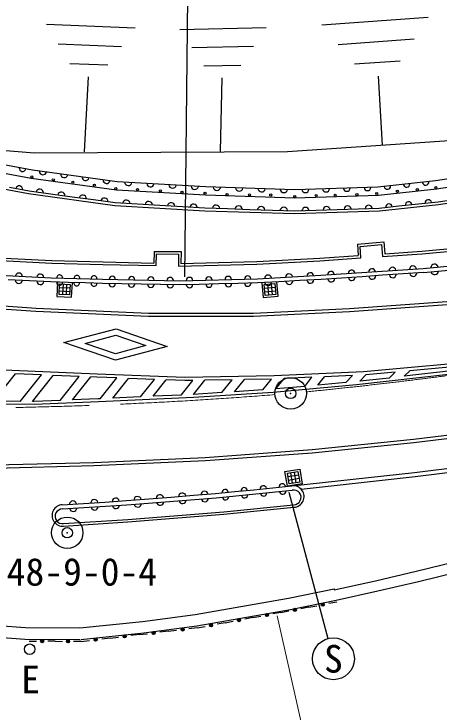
# Model space of a CAD drawing. Units: millimetres, scale not verified. Extents: x 40000 to 680000, y 20000 to 380000.
# Drawn here: x 145429 to 165728, y 254756 to 288064 of the extents above; entities that cross this region are included whole.
import ezdxf
from ezdxf.enums import TextEntityAlignment as Align

# ---------------------------------------------------------------- set-up
doc = ezdxf.new("R2010")
doc.units = ezdxf.units.MM
doc.header["$LTSCALE"] = 1000
doc.header["$PDMODE"] = 32
doc.header["$PDSIZE"] = 500
doc.linetypes.add('CHAIN', pattern=[18.5, 12, -1.5, 3.5, -1.5])
doc.linetypes.add('DASHED', pattern=[7.5, 6, -1.5])
for name, color, linetype, lineweight in [('M-BGD', 7, 'Continuous', 25), ('M-BGD-EXST', 7, 'Continuous', 25), ('M-BMK', 2, 'CHAIN', 13), ('M-BMK-SRVR', 3, 'Continuous', 25), ('M-STR-HTXT', 7, 'Continuous', 13), ('M-STR-STRC', 7, 'Continuous', 25)]:
    doc.layers.add(name, color=color, linetype=linetype, lineweight=lineweight)
doc.layers.add('M-OTRS', color=6, linetype='Continuous')
doc.styles.add('ＭＳ ゴシック', font='')
doc.styles.get('ＭＳ ゴシック').set_extended_font_data('MS Gothic')

msp = doc.modelspace()

# ---------------------------------------------------------------- linework, layer by layer
at = {"layer": 'M-BGD'}
for p, q in [((160134, 287551), (165207, 287912)), ((146977, 287572), (151222, 287397)), ((153351, 287329), (157479, 287423)), ((160915, 286614), (164539, 286872)), ((147536, 286638), (150567, 286513)), ((153920, 286458), (156869, 286525)), ((161696, 285678), (163870, 285833)), ((148094, 285704), (149913, 285629)), ((154489, 285587), (156258, 285627)), ((148971, 285060), (148782, 281486)), ((155360, 285017), (155279, 281502)), ((162821, 285096), (163008, 281802)), ((145209, 279799), (146151, 279624)), ((146151, 279624), (147178, 279484)), ((147178, 279484), (148205, 279343)), ((148205, 279343), (149233, 279203)), ((149233, 279203), (150260, 279062)), ((165682, 279103), (166616, 279245)), ((150260, 279062), (151331, 279000)), ((151331, 279000), (152402, 278937)), ((152402, 278937), (153473, 278874)), ((153473, 278874), (154544, 278811)), ((154544, 278811), (155620, 278776)), ((161867, 278769), (162874, 278801)), ((162874, 278801), (163810, 278902)), ((163810, 278902), (164746, 279002)), ((164746, 279002), (165682, 279103)), ((155620, 278776), (156696, 278741)), ((156696, 278741), (157773, 278706)), ((157773, 278706), (158849, 278671)), ((158849, 278671), (159855, 278704)), ((159855, 278704), (160861, 278736)), ((160861, 278736), (161867, 278769)), ((161834, 277084), (163096, 277195)), ((163096, 277195), (163135, 276622)), ((161834, 277084), (161872, 276537)), ((161962, 276975), (162984, 277065)), ((162000, 276425), (161962, 276975)), ((162984, 277065), (163023, 276495)), ((152117, 276733), (152106, 276181)), ((152117, 276733), (153413, 276724)), ((152223, 276059), (152235, 276612)), ((152235, 276612), (153291, 276605)), ((153291, 276605), (153279, 276034)), ((153413, 276724), (153402, 276155)), ((164987, 275726), (167140, 275926)), ((161071, 275460), (160092, 275393)), ((162050, 275526), (161071, 275460)), ((163029, 275593), (162050, 275526)), ((164008, 275660), (163029, 275593)), ((164987, 275726), (164008, 275660)), ((146173, 275327), (145150, 275379)), ((147197, 275275), (146173, 275327)), ((148018, 275254), (147197, 275275)), ((147586, 274681), (147610, 275184)), ((147610, 275184), (148112, 275160)), ((147777, 275176), (147753, 274673)), ((147945, 275168), (147921, 274665)), ((148839, 275232), (148018, 275254)), ((148112, 275160), (148088, 274657)), ((149660, 275210), (148839, 275232)), ((150583, 275192), (149660, 275210)), ((151506, 275173), (150583, 275192)), ((152429, 275154), (151506, 275173)), ((153352, 275136), (152429, 275154)), ((154279, 275160), (153352, 275136)), ((155206, 275183), (154279, 275160)), ((156133, 275207), (155206, 275183)), ((157060, 275231), (156133, 275207)), ((158071, 275285), (157060, 275231)), ((157372, 275149), (157883, 275196)), ((157418, 274637), (157372, 275149)), ((157542, 275165), (157588, 274653)), ((157713, 275180), (157759, 274668)), ((157883, 275196), (157930, 274684)), ((159082, 275339), (158071, 275285)), ((160092, 275393), (159082, 275339)), ((147594, 274849), (148096, 274825)), ((147602, 275016), (148104, 274992)), ((157387, 274979), (157899, 275025)), ((157402, 274808), (157914, 274854)), ((148088, 274657), (147586, 274681)), ((157930, 274684), (157418, 274637)), ((158486, 266148), (158992, 266231)), ((158569, 265641), (158486, 266148)), ((158738, 265669), (158654, 266176)), ((158907, 265697), (158823, 266203)), ((158992, 266231), (159075, 265725)), ((159020, 266062), (158513, 265979)), ((159048, 265893), (158541, 265810)), ((157787, 265452), (158695, 265542)), ((159075, 265725), (158569, 265641)), ((153995, 265098), (155061, 265182)), ((155061, 265182), (155969, 265272)), ((155969, 265272), (156878, 265362)), ((156878, 265362), (157787, 265452)), ((149776, 264777), (150797, 264844)), ((150797, 264844), (151863, 264929)), ((151863, 264929), (152929, 265013)), ((152929, 265013), (153995, 265098)), ((147735, 264644), (148755, 264711)), ((148755, 264711), (149776, 264777)), ((159508, 259756), (159888, 259826)), ((160840, 260002), (160460, 259931)), ((158175, 259510), (157794, 259440)), ((158175, 259510), (158556, 259580)), ((159508, 259756), (159127, 259686)), ((156842, 259264), (156461, 259194)), ((156842, 259264), (157223, 259335)), ((154176, 258773), (154557, 258843)), ((155509, 259019), (155128, 258948)), ((155509, 259019), (155890, 259089)), ((151405, 258448), (151801, 258495)), ((152791, 258611), (152395, 258564)), ((152791, 258611), (153186, 258657)), ((154176, 258773), (153780, 258727)), ((146154, 258139), (146508, 258137)), ((147394, 258132), (147040, 258134)), ((147394, 258132), (147749, 258129)), ((148634, 258124), (149030, 258170)), ((150020, 258286), (149624, 258240)), ((150020, 258286), (150416, 258333)), ((151405, 258448), (151009, 258402)), ((148634, 258124), (148280, 258126))]:
    msp.add_line(p, q, dxfattribs=at)
at = {"layer": 'M-BGD', "linetype": 'DASHED'}
msp.add_line((160712, 260639), (160716, 260588), dxfattribs=at)
at = {"layer": 'M-BGD'}
for points in [[(231061, 291784), (221449, 291151), (203417, 288611), (186702, 285195), (176453, 283282), (168084, 282132), (158485, 281483), (146392, 281414), (138472, 282066)], [(188430, 283766), (181501, 282500), (175554, 281395), (169318, 280264), (165605, 279698), (162832, 279400), (158849, 279271), (154572, 279411), (150319, 279660), (146246, 280217), (138729, 281610), (126333, 283954), (120154, 284728), (117145, 285147)], [(188368, 284161), (181428, 282893), (175482, 281788), (169252, 280658), (165553, 280095), (162804, 279800), (158849, 279672), (154590, 279810), (150357, 280058), (146309, 280612), (138802, 282003), (126395, 284349), (120207, 285125)], [(188548, 283025), (181637, 281762), (175689, 280657), (169442, 279524), (165701, 278954), (162884, 278652), (158849, 278521), (154537, 278661), (150246, 278913), (146127, 279476), (138591, 280873), (126216, 283213)], [(163023, 276495), (164915, 276623), (169200, 277021), (173445, 277505)], [(163135, 276622), (164906, 276743), (169188, 277141), (173433, 277625)], [(133782, 276643), (136207, 276320), (139252, 276028), (141062, 275861), (144139, 275630), (147204, 275475), (149665, 275410), (153351, 275336), (157052, 275431), (160080, 275593), (164971, 275926), (169273, 276325), (173540, 276812), (176568, 277298)], [(153402, 276157), (157020, 276250), (160031, 276411), (161872, 276537)], [(144178, 276329), (147231, 276175), (149681, 276110), (152223, 276059)], [(144307, 276443), (147236, 276295), (149684, 276230), (152106, 276181)], [(153279, 276034), (157024, 276131), (160038, 276292), (162000, 276425)], [(147514, 275267), (147481, 274586), (148183, 274552), (148217, 275248)], [(157263, 275242), (157327, 274529), (158038, 274593), (157976, 275280)], [(91754, 267157), (100938, 265413), (113131, 263265), (122123, 261640), (128554, 260460), (132315, 259812), (135524, 259306), (139050, 258846), (142785, 258476), (145952, 258241), (148568, 258221)], [(158695, 265542), (164561, 266189), (169552, 266806)], [(159141, 265390), (164584, 265990), (169228, 266565)], [(147748, 264444), (150812, 264645), (155078, 264983), (158715, 265343)], [(147793, 263746), (150863, 263947), (155444, 264316), (158784, 264647)], [(147801, 263626), (150871, 263827), (155455, 264197), (158796, 264527)], [(160822, 260100), (162801, 260533), (164748, 260987), (166691, 261464), (168643, 261873)], [(148629, 258224), (151628, 258532), (154161, 258872), (158642, 259654), (160822, 260100)]]:
    msp.add_lwpolyline(points, dxfattribs=at)
at = {"layer": 'M-BGD', "linetype": 'DASHED'}
for points in [[(91857, 267698), (101037, 265954), (113227, 263807), (122221, 262181), (128650, 261001), (132404, 260355), (135602, 259850), (139113, 259392), (142833, 259024), (145975, 258791), (148572, 258771)], [(160716, 260588), (162691, 261020), (164631, 261474), (166580, 261952), (168541, 262363)], [(148572, 258771), (151564, 259079), (154077, 259416), (158540, 260194), (160712, 260639)]]:
    msp.add_lwpolyline(points, dxfattribs=at)
at = {"layer": 'M-BGD'}
msp.add_lwpolyline([(158486, 265526), (158371, 266230), (159074, 266346), (159190, 265642)], close=True, dxfattribs=at)
for centre, radius in [((146287, 280286), 50), ((147308, 280153), 50), ((148243, 280042), 50), ((149270, 279894), 50), ((165570, 279781), 50), ((150294, 279726), 50), ((151328, 279683), 50), ((152422, 279621), 50), ((153452, 279558), 50), ((154555, 279512), 50), ((155605, 279451), 50), ((156681, 279427), 50), ((157691, 279426), 50), ((159861, 279400), 50), ((160764, 279420), 50), ((161807, 279443), 50), ((162752, 279497), 50), ((163739, 279604), 50), ((164693, 279692), 50), ((158836, 279354), 50), ((160174, 259879), 75), ((160174, 259879), 49.5), ((160174, 259879), 24.5), ((158841, 259633), 75), ((158841, 259633), 49.5), ((158841, 259633), 24.5), ((156175, 259142), 75), ((156175, 259142), 49.5), ((156175, 259142), 24.5), ((157508, 259387), 75), ((157508, 259387), 49.5), ((157508, 259387), 24.5), ((154843, 258896), 75), ((154843, 258896), 49.5), ((154843, 258896), 24.5), ((152098, 258530), 75), ((152098, 258530), 49.5), ((152098, 258530), 24.5), ((153483, 258692), 75), ((153483, 258692), 49.5), ((153483, 258692), 24.5), ((146774, 258136), 75), ((146774, 258136), 49.5), ((146774, 258136), 24.5), ((148014, 258128), 75), ((148014, 258128), 49.5), ((148014, 258128), 24.5), ((149327, 258205), 75), ((149327, 258205), 49.5), ((149327, 258205), 24.5), ((150712, 258367), 75), ((150712, 258367), 49.5), ((150712, 258367), 24.5)]:
    msp.add_circle(centre, radius, dxfattribs=at)
for centre, radius, start, end in [((145842, 280708), 159, 172.8558, 346.1427), ((146818, 280564), 172, 179.4455, 344.9851), ((147830, 280426), 172, 179.446, 344.9866), ((148842, 280287), 172, 179.4437, 344.987), ((149854, 280149), 172, 179.4463, 344.9847), ((145678, 279702), 160, 353.0488, 165.9503), ((150888, 280056), 179, 185.9723, 347.3162), ((151946, 279994), 179, 185.9733, 347.3154), ((153004, 279932), 179, 185.9728, 347.3141), ((154062, 279870), 179, 185.9723, 347.3162), ((155123, 279823), 180, 187.752, 348.5203), ((162309, 279799), 166, 187.2645, 356.4417), ((163262, 279852), 154, 187.4974, 4.7702), ((164178, 279951), 154, 187.4974, 4.7702), ((165094, 280049), 154, 187.4974, 4.7702), ((146661, 279530), 175, 0.3063, 164.1251), ((147688, 279389), 175, 0.3063, 164.1251), ((156188, 279788), 180, 187.752, 348.5203), ((157253, 279754), 180, 187.7514, 348.5195), ((158317, 279719), 180, 187.7512, 348.5198), ((159343, 279703), 166, 187.2645, 356.4417), ((160331, 279735), 166, 187.2655, 356.4408), ((161320, 279767), 166, 187.2645, 356.4417), ((148716, 279249), 175, 0.3063, 164.1251), ((149743, 279108), 175, 0.3051, 164.1259), ((150794, 278999), 182, 6.655, 166.632), ((151865, 278937), 182, 6.6566, 166.632), ((165214, 279046), 157, 8.714, 183.5541), ((152936, 278874), 182, 6.656, 166.6312), ((154007, 278811), 182, 6.6576, 166.6312), ((155081, 278761), 182, 8.3514, 167.9201), ((156157, 278726), 182, 8.3512, 167.9203), ((157233, 278691), 182, 8.3514, 167.9201), ((158310, 278656), 182, 8.3514, 167.9201), ((159352, 278668), 169, 8.2606, 175.4459), ((160359, 278701), 169, 8.2633, 175.4432), ((161365, 278734), 169, 8.2607, 175.444), ((162371, 278766), 169, 8.2615, 175.445), ((163342, 278845), 157, 8.714, 183.5541), ((164278, 278945), 157, 8.714, 183.5541), ((165512, 275943), 183, 15.6891, 174.9205), ((161549, 275679), 164, 8.7929, 178.9927), ((162527, 275745), 164, 8.7939, 178.9918), ((163505, 275812), 164, 8.7929, 178.9927), ((164483, 275878), 164, 8.7949, 178.9907), ((165523, 275809), 183, 195.7475, 354.8615), ((145670, 275531), 172, 4.4315, 169.777), ((146692, 275479), 172, 4.4313, 169.7789), ((147615, 275477), 137, 353.1939, 183.7738), ((148435, 275455), 137, 353.1937, 183.7719), ((149255, 275434), 137, 353.1937, 183.7719), ((150126, 275397), 154, 0.2165, 177.4775), ((151047, 275379), 154, 0.2156, 177.4767), ((151969, 275360), 154, 0.2156, 177.4767), ((152890, 275341), 154, 0.2176, 177.4766), ((153814, 275343), 154, 3.0755, 179.8719), ((154739, 275367), 154, 3.0728, 179.8726), ((155664, 275391), 154, 3.0728, 179.8726), ((156590, 275415), 154, 3.0746, 179.8727), ((157558, 275438), 170, 9.6982, 176.4191), ((158567, 275492), 170, 9.6993, 176.4164), ((159577, 275546), 170, 9.6984, 176.4172), ((160570, 275612), 164, 8.7929, 178.9927), ((161560, 275507), 164, 188.8403, 358.9455), ((162539, 275574), 164, 188.8374, 358.9483), ((163518, 275640), 164, 188.8403, 358.9455), ((164497, 275707), 164, 188.8402, 358.9455), ((145663, 275375), 172, 184.5195, 349.6891), ((146686, 275323), 172, 184.5204, 349.6881), ((147607, 275252), 138, 173.2638, 3.7033), ((148428, 275230), 138, 173.2638, 3.7033), ((149249, 275208), 138, 173.2638, 3.7012), ((150122, 275205), 154, 180.2986, 357.3947), ((151045, 275186), 154, 180.2986, 357.3947), ((151968, 275168), 154, 180.2976, 357.3974), ((152891, 275149), 154, 180.2977, 357.3954), ((153815, 275152), 155, 183.1875, 359.7609), ((154742, 275176), 155, 183.1857, 359.7609), ((155669, 275200), 155, 183.1876, 359.759), ((156596, 275224), 155, 183.1876, 359.759), ((157564, 275278), 170, 189.777, 356.3391), ((158575, 275332), 170, 189.7789, 356.3372), ((159586, 275386), 170, 189.7779, 356.3382), ((160581, 275441), 164, 188.8393, 358.9463), ((156424, 265315), 152, 6.4877, 184.8267), ((157332, 265405), 152, 6.4858, 184.8267), ((158241, 265495), 152, 6.4848, 184.8277), ((158772, 265038), 511, 272.6894, 98.6241), ((153464, 265025), 181, 14.3572, 174.714), ((154530, 265109), 181, 14.3553, 174.7158), ((155515, 265225), 152, 6.4848, 184.8277), ((156442, 265121), 152, 186.5165, 4.7972), ((157351, 265211), 152, 186.5175, 4.7963), ((158260, 265301), 152, 186.5175, 4.7963), ((158787, 264999), 352, 269.5561, 101.7574), ((148246, 264655), 172, 11.0645, 176.4216), ((149267, 264722), 172, 11.0652, 176.4226), ((150288, 264789), 172, 11.0654, 176.4208), ((151333, 264856), 181, 14.3562, 174.7133), ((152398, 264940), 181, 14.3572, 174.714), ((153476, 264887), 181, 194.3994, 354.6709), ((154542, 264972), 181, 194.4002, 354.6702), ((155533, 265031), 152, 186.5175, 4.7963), ((147755, 264134), 510, 92.3012, 275.1861), ((148257, 264500), 172, 191.0892, 356.3965), ((149278, 264566), 172, 191.0909, 356.3964), ((150299, 264633), 172, 191.0892, 356.3965), ((151342, 264718), 181, 194.4019, 354.67), ((152409, 264803), 181, 194.4002, 354.6702), ((147747, 264094), 351, 89.8539, 277.6328)]:
    msp.add_arc(centre, radius, start, end, dxfattribs=at)
at = {"layer": 'M-BGD-EXST'}
for p, q in [((153797, 297337), (153577, 275522)), ((158552, 265241), (160424, 258263))]:
    msp.add_line(p, q, dxfattribs=at)
for centre, radius in [((160683, 257297), 1000), ((146180, 257755), 250)]:
    msp.add_circle(centre, radius, dxfattribs=at)
at = {"layer": 'M-BMK'}
for centre, radius, start, end in [((141409, 477669), 208422, 257.24822, 274.53656), ((137996, 485814), 216839, 275.66183, 280.53289)]:
    msp.add_arc(centre, radius, start, end, dxfattribs=at)
at = {"layer": 'M-BMK-SRVR'}
for centre in [(158642, 269960), (147974, 263311)]:
    msp.add_circle(centre, 750, dxfattribs=at)
msp.add_point((147974, 263311), dxfattribs=at)
at = {"layer": 'M-OTRS'}
msp.add_point((158642, 269960), dxfattribs=at)
at = {"layer": 'M-STR-HTXT'}
msp.add_line((157991, 259351), (164851, 229062), dxfattribs=at)
at = {"layer": 'M-STR-STRC'}
for p, q in [((144455, 269583), (145502, 270890)), ((146743, 270839), (145502, 270890)), ((145733, 269579), (146743, 270839)), ((146308, 269577), (147301, 270817)), ((148542, 270767), (147301, 270817)), ((161594, 270818), (160257, 270755)), ((161281, 270472), (161594, 270818)), ((161945, 270536), (162232, 270853)), ((163633, 270980), (162232, 270853)), ((163345, 270694), (163633, 270980)), ((164066, 270776), (164336, 271044)), ((147629, 269627), (148542, 270767)), ((148225, 269651), (149101, 270744)), ((149550, 269706), (150343, 270695)), ((150148, 269733), (150902, 270674)), ((152145, 270626), (150902, 270674)), ((151478, 269793), (152145, 270626)), ((152076, 269820), (152704, 270604)), ((153406, 269880), (153964, 270577)), ((154004, 269907), (154548, 270586)), ((155847, 270608), (154548, 270586)), ((155357, 269997), (155847, 270608)), ((155966, 270038), (156431, 270618)), ((157729, 270639), (156431, 270618)), ((157320, 270128), (157729, 270639)), ((157932, 270172), (158325, 270663)), ((159657, 270726), (158325, 270663)), ((159312, 270296), (159657, 270726)), ((159933, 270351), (160257, 270755)), ((161281, 270472), (159933, 270351)), ((163345, 270694), (161945, 270536)), ((157320, 270128), (155966, 270038)), ((159312, 270296), (157932, 270172)), ((151478, 269793), (150148, 269733)), ((153406, 269880), (152076, 269820)), ((155357, 269997), (154004, 269907)), ((145733, 269579), (144455, 269583))]:
    msp.add_line(p, q, dxfattribs=at)
for points in [[(175507, 272496), (168435, 271567), (162117, 270993), (157862, 270791), (153584, 270720), (149396, 270882), (145327, 271047), (141364, 271258), (136674, 271570), (132340, 271856), (124021, 272529), (119802, 272923), (113823, 273607), (110087, 274135), (105254, 274943), (88078, 278223)], [(177488, 275856), (175113, 275463), (171181, 274881), (166549, 274364), (161450, 273998), (156867, 273778), (151854, 273777), (146491, 274014), (141815, 274338), (136162, 274822)], [(175136, 275314), (171201, 274732), (166563, 274214), (161459, 273848), (156870, 273628), (151850, 273627), (146482, 273864), (141803, 274188), (136149, 274672)], [(171434, 271542), (166319, 270880), (161787, 270367), (157800, 270009), (154010, 269757), (149465, 269552), (146392, 269427), (141012, 269445), (137200, 269645), (134765, 269902), (131136, 270442), (125594, 271590), (119300, 272830)], [(177919, 272662), (168452, 271418), (164336, 271044)], [(174457, 272145), (171413, 271691), (166301, 271029), (164066, 270776)], [(150343, 270695), (149390, 270732), (149101, 270744)], [(153964, 270577), (153582, 270570), (152704, 270604)], [(103076, 269083), (106009, 268551), (108770, 268081), (112664, 267494), (115822, 267098), (119270, 266787), (124101, 266534), (128583, 266408), (134375, 266352), (139543, 266335), (144503, 266395), (149243, 266519), (154569, 266757), (159677, 267129), (164524, 267619), (169526, 268229), (174474, 268941), (178412, 269631)], [(106035, 268699), (108794, 268229), (112684, 267643), (115838, 267247), (119281, 266936), (124107, 266684), (128586, 266558), (134376, 266502), (139542, 266485), (144500, 266545), (149238, 266669), (154560, 266907), (159664, 267279), (164507, 267768), (169506, 268377), (174450, 269089), (178390, 269779)], [(147629, 269627), (146390, 269577), (146308, 269577)], [(149550, 269706), (149458, 269702), (148225, 269651)]]:
    msp.add_lwpolyline(points, dxfattribs=at)
for points in [[(152743, 272200), (150273, 271540), (147805, 272383), (150313, 273043)], [(151730, 272237), (150283, 271850), (148832, 272346), (150301, 272732)]]:
    msp.add_lwpolyline(points, close=True, dxfattribs=at)

# ---------------------------------------------------------------- texts
at = {"layer": 'M-BGD-EXST', "style": 'ＭＳ ゴシック'}
for s, p in [('S', (160683, 257297)), ('E', (146226, 256311))]:
    msp.add_text(s, height=1320, dxfattribs=at).set_placement(p, align=Align.MIDDLE_CENTER)
at = {"layer": 'M-BMK-SRVR', "style": 'ＭＳ ゴシック'}
msp.add_text('348-9-0-4', height=1320, dxfattribs=at).set_placement((148225, 260392), align=Align.BOTTOM_CENTER)

doc.saveas('drawing.dxf')
